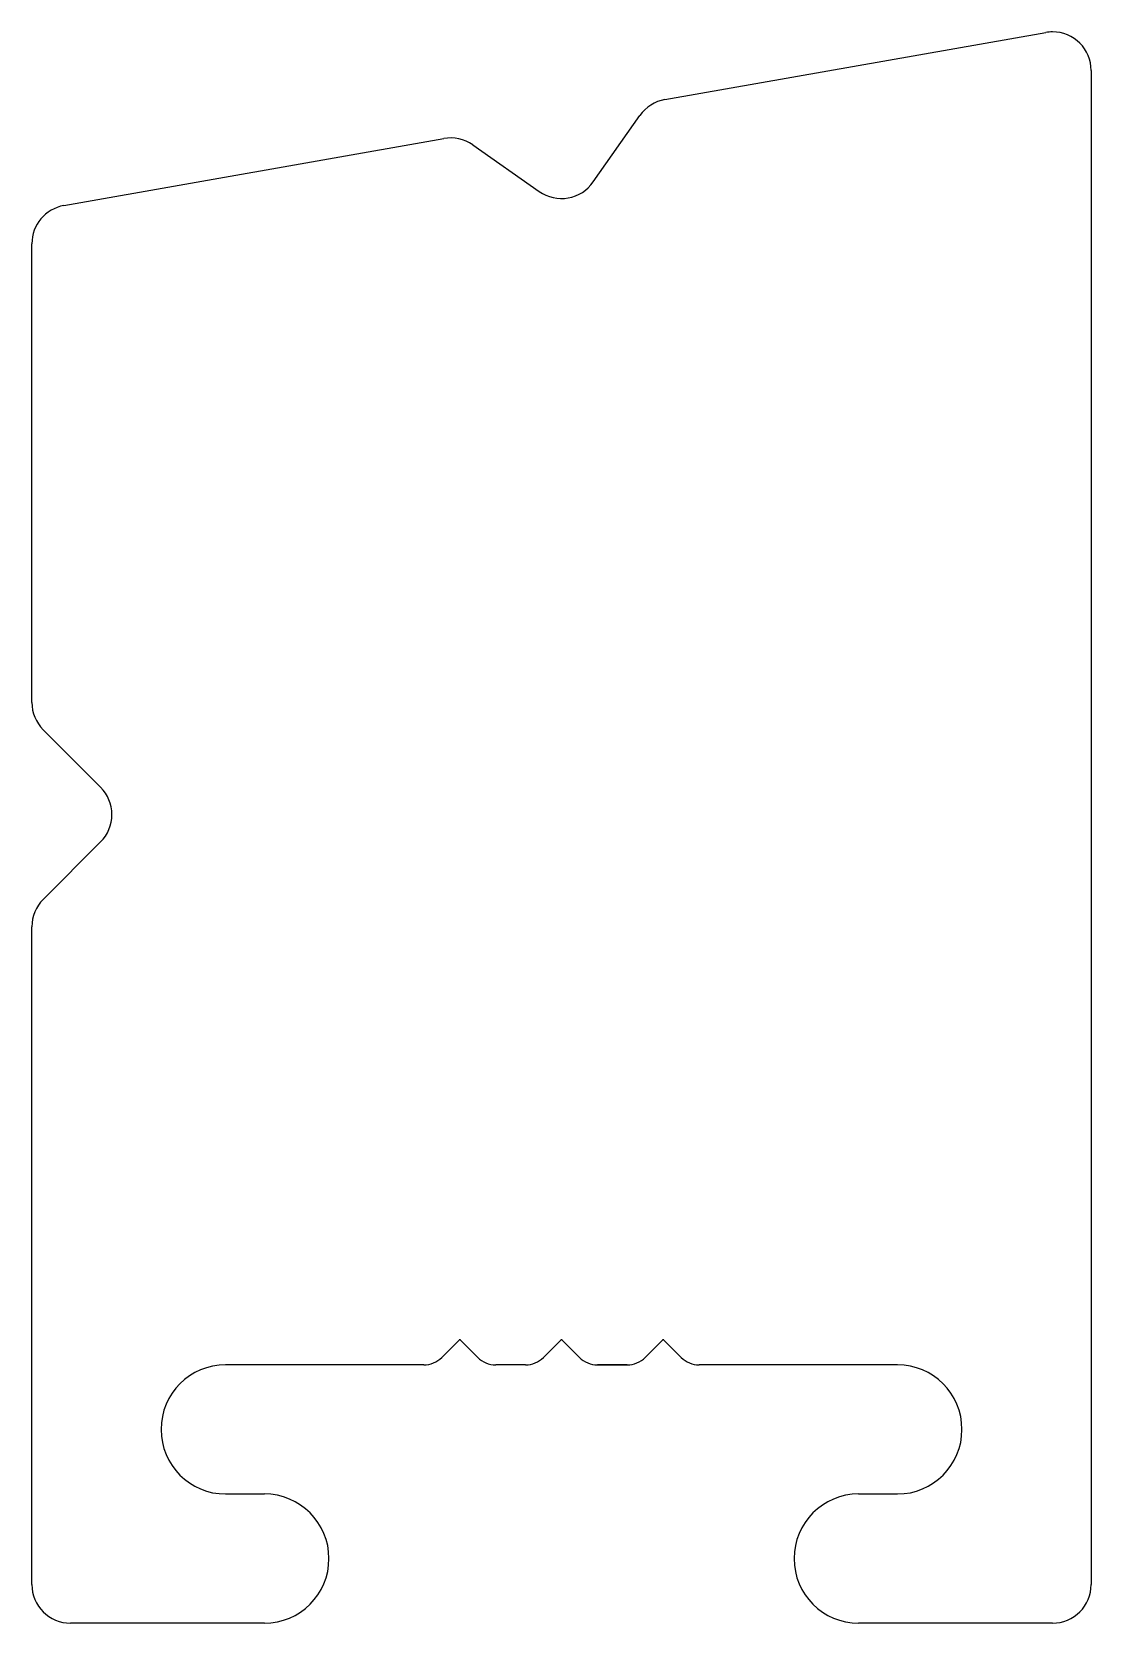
# Model space of a CAD drawing. Header units: inches. Extents: x -5.3 to 5.1, y 0.2 to 15.8.
import ezdxf

# ---------------------------------------------------------------- set-up
doc = ezdxf.new("R2010")
doc.units = ezdxf.units.IN
doc.header["$MEASUREMENT"] = 0
doc.layers.add('1', color=7, linetype='Continuous')

msp = doc.modelspace()

# ---------------------------------------------------------------- linework, layer by layer
at = {"layer": '1', "color": 6}
for p, q in [((0.908, 15.135), (4.652, 15.796)), ((5.099, 15.42), (5.099, 0.536)), ((0.204, 14.325), (0.662, 14.979)), ((-5, 14.094), (-1.265, 14.752)), ((-0.98, 14.689), (-0.327, 14.231)), ((-5.315, 9.208), (-5.315, 13.718)), ((-4.639, 8.375), (-5.204, 8.939)), ((-5.204, 7.271), (-4.639, 7.836)), ((-5.315, 0.536), (-5.315, 7.002)), ((-1.114, 2.939), (-1.285, 2.768)), ((-0.931, 2.768), (-1.102, 2.939)), ((-0.114, 2.939), (-0.285, 2.768)), ((0.069, 2.768), (-0.103, 2.939)), ((0.886, 2.939), (0.715, 2.768)), ((1.069, 2.768), (0.897, 2.939)), ((-1.462, 2.695), (-3.41, 2.695)), ((-0.462, 2.695), (-0.755, 2.695)), ((0.538, 2.695), (0.245, 2.695)), ((0.245, 2.695), (0.538, 2.695)), ((0.538, 2.695), (0.245, 2.695)), ((0.245, 2.695), (0.538, 2.695)), ((0.538, 2.695), (0.245, 2.695)), ((3.194, 2.695), (1.245, 2.695)), ((1.245, 2.695), (1.245, 2.695)), ((-3.41, 1.425), (-3.029, 1.425)), ((2.813, 1.425), (3.194, 1.425)), ((-3.029, 0.155), (-4.934, 0.155)), ((4.718, 0.155), (2.813, 0.155))]:
    msp.add_line(p, q, dxfattribs=at)
for centre, radius, start, end in [((4.718, 15.42), 0.381, 90, 100), ((4.718, 15.42), 0.381, 0, 90), ((0.974, 14.76), 0.381, 100, 145), ((-1.199, 14.377), 0.381, 55, 100), ((-0.108, 14.544), 0.381, 280, 325), ((-4.934, 13.718), 0.381, 100, 180), ((-0.108, 14.544), 0.381, 235, 280), ((-4.934, 9.208), 0.381, 180, 225), ((-4.909, 8.105), 0.381, 0, 45), ((-4.909, 8.105), 0.381, 315, 0), ((-4.934, 7.002), 0.381, 135, 180), ((-1.108, 2.934), 0.008, 45, 135), ((-0.108, 2.934), 0.008, 45, 135), ((0.892, 2.934), 0.008, 45, 135), ((-3.41, 2.06), 0.635, 90, 180), ((-1.462, 2.945), 0.25, 270, 315), ((-0.755, 2.945), 0.25, 225, 270), ((-0.462, 2.945), 0.25, 270, 315), ((0.245, 2.945), 0.25, 225, 270), ((0.538, 2.945), 0.25, 270, 315), ((1.245, 2.945), 0.25, 225, 270), ((3.194, 2.06), 0.635, 360, 90), ((-3.41, 2.06), 0.635, 180, 270), ((3.194, 2.06), 0.635, 270, 360), ((-3.029, 0.79), 0.635, 360, 90), ((2.813, 0.79), 0.635, 90, 180), ((-3.029, 0.79), 0.635, 270, 360), ((2.813, 0.79), 0.635, 180, 270), ((-4.934, 0.536), 0.381, 180, 270), ((4.718, 0.536), 0.381, 270, 360)]:
    msp.add_arc(centre, radius, start, end, dxfattribs=at)

doc.saveas('drawing.dxf')
